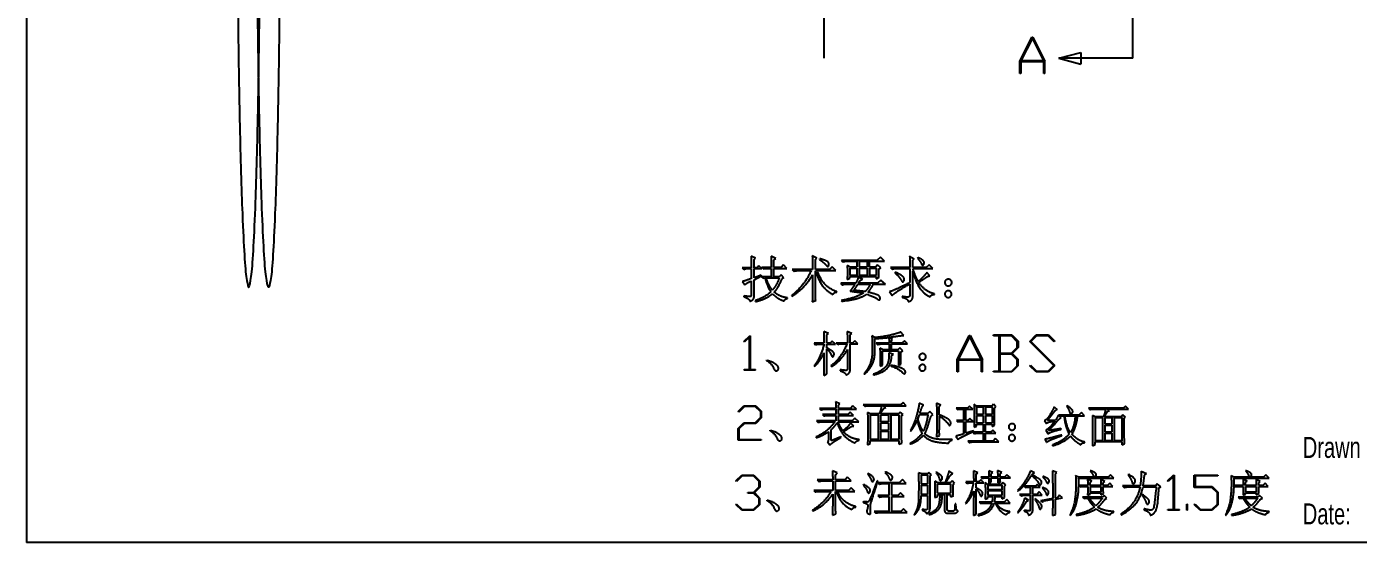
# Model space of a CAD drawing. Extents: x -143 to 433, y -329 to 88.
# Drawn here: x 154.7 to 335.7, y -329 to -258.9 of the extents above; entities that cross this region are included whole.
import ezdxf

# ---------------------------------------------------------------- set-up
doc = ezdxf.new("R2010")
doc.units = 0
doc.header["$MEASUREMENT"] = 0
for name, pattern in [('center', [0]), ('dashed', [0]), ('solid', [0])]:
    doc.linetypes.add(name, pattern=pattern)
doc.layers.add('255', color=7, linetype='solid')

msp = doc.modelspace()

# ---------------------------------------------------------------- linework, layer by layer
at = {"layer": '255', "color": 0, "linetype": 'solid'}
for p, q in [((154.735, 64.222), (154.735, -329.049)), ((253.818, -290.396), (253.204, -290.126)), ((253.608, -290.607), (253.818, -290.396)), ((253.608, -291.719), (253.608, -290.607)), ((256.574, -290.455), (255.925, -290.144)), ((256.305, -290.665), (256.574, -290.455)), ((256.305, -291.66), (256.305, -290.665)), ((257.611, -291.332), (257.283, -291.66)), ((258.049, -291.795), (257.611, -291.332)), ((262.151, -290.413), (261.519, -290.068)), ((261.941, -290.565), (262.151, -290.413)), ((261.941, -291.964), (261.941, -290.565)), ((262.497, -290.607), (262.556, -290.489)), ((265.47, -290.683), (270.315, -290.683)), ((265.47, -290.683), (265.68, -290.893)), ((266.219, -290.817), (267.559, -290.817)), ((266.675, -291.618), (266.254, -291.408)), ((267.559, -290.817), (267.559, -291.618)), ((267.905, -290.817), (267.905, -291.618)), ((267.905, -290.817), (268.958, -290.817)), ((268.958, -290.817), (268.958, -291.618)), ((269.303, -290.817), (271.31, -290.817)), ((269.303, -291.618), (269.303, -290.817)), ((270.374, -291.332), (270.146, -291.618)), ((270.778, -290.278), (270.315, -290.683)), ((270.813, -291.719), (270.374, -291.332)), ((271.31, -290.817), (270.778, -290.278)), ((274.751, -290.144), (275.384, -290.489)), ((275.173, -290.7), (275.384, -290.489)), ((275.173, -291.677), (275.173, -290.7)), ((275.864, -290.337), (275.805, -290.413)), ((277.397, -291.297), (277.01, -291.677)), ((277.912, -291.812), (277.397, -291.297)), ((251.998, -291.719), (252.209, -291.929)), ((253.221, -291.719), (251.998, -291.719)), ((252.209, -291.929), (252.513, -291.829)), ((252.513, -291.829), (253.221, -291.829)), ((253.221, -291.829), (253.221, -293.193)), ((254.029, -291.719), (253.608, -291.719)), ((253.608, -291.829), (254.678, -291.829)), ((253.608, -293.076), (253.608, -291.829)), ((254.561, -292.713), (253.608, -293.076)), ((253.608, -293.345), (254.602, -292.807)), ((254.274, -291.449), (254.029, -291.719)), ((254.678, -291.829), (254.274, -291.449)), ((254.602, -292.807), (254.561, -292.713)), ((254.62, -292.924), (254.83, -293.135)), ((255.942, -292.924), (254.62, -292.924)), ((254.661, -291.66), (254.872, -291.871)), ((255.942, -291.66), (254.661, -291.66)), ((254.83, -293.135), (255.082, -293.059)), ((254.872, -291.871), (255.158, -291.795)), ((255.158, -291.795), (255.942, -291.795)), ((255.234, -293.059), (257.013, -293.059)), ((255.942, -291.795), (255.942, -292.924)), ((257.283, -291.66), (256.305, -291.66)), ((256.305, -291.795), (258.049, -291.795)), ((256.305, -292.924), (256.305, -291.795)), ((256.996, -292.924), (256.305, -292.924)), ((257.265, -292.655), (256.996, -292.924)), ((257.645, -293.059), (257.265, -292.655)), ((257.645, -293.059), (257.4, -293.211)), ((258.781, -291.964), (258.991, -292.175)), ((261.561, -291.964), (258.781, -291.964)), ((259.53, -292.099), (261.35, -292.099)), ((263.837, -291.964), (261.941, -291.964)), ((261.941, -292.14), (262.058, -292.14)), ((262.193, -292.099), (264.721, -292.099)), ((264.2, -291.601), (263.837, -291.964)), ((264.721, -292.099), (264.2, -291.601)), ((266.254, -293.287), (266.641, -293.135)), ((266.641, -291.753), (266.641, -292.772)), ((266.641, -291.753), (267.559, -291.753)), ((267.559, -292.772), (266.641, -292.772)), ((266.641, -292.883), (270.222, -292.883)), ((266.641, -293.135), (266.641, -292.883)), ((267.559, -291.618), (266.675, -291.618)), ((267.559, -291.753), (267.559, -292.772)), ((267.787, -292.941), (268.326, -293.269)), ((268.958, -291.618), (267.905, -291.618)), ((267.905, -291.753), (267.905, -292.772)), ((267.905, -291.753), (268.958, -291.753)), ((268.958, -292.772), (267.905, -292.772)), ((268.958, -291.753), (268.958, -292.772)), ((270.146, -291.618), (269.303, -291.618)), ((269.303, -291.753), (269.303, -292.772)), ((269.303, -291.753), (270.222, -291.753)), ((270.222, -292.772), (269.303, -292.772)), ((270.222, -291.753), (270.222, -292.772)), ((270.222, -292.883), (270.222, -293.211)), ((270.222, -293.211), (270.585, -293)), ((270.568, -291.871), (270.813, -291.719)), ((272.165, -291.677), (272.375, -291.888)), ((274.769, -291.677), (272.165, -291.677)), ((272.797, -292.309), (272.721, -292.385)), ((272.914, -291.812), (274.769, -291.812)), ((274.769, -291.812), (274.769, -293.725)), ((277.01, -291.677), (275.173, -291.677)), ((275.173, -295.469), (275.173, -292.157)), ((275.19, -291.812), (277.912, -291.812)), ((277.508, -292.807), (277.069, -292.368)), ((252.015, -293.573), (252.344, -294.036)), ((253.221, -293.497), (253.221, -295.452)), ((253.608, -295.587), (253.608, -293.345)), ((264.832, -295.048), (264.873, -294.955)), ((265.376, -293.825), (265.587, -294.036)), ((267.407, -293.825), (265.376, -293.825)), ((266.102, -293.936), (267.307, -293.936)), ((267.728, -293.936), (269.379, -293.936)), ((270.374, -293.825), (267.787, -293.825)), ((269.801, -293.936), (271.486, -293.936)), ((270.854, -293.404), (270.374, -293.825)), ((271.486, -293.936), (270.854, -293.404)), ((272.013, -294.955), (272.358, -295.469)), ((274.769, -293.919), (274.769, -295.452)), ((252.226, -295.545), (252.226, -295.663)), ((253.76, -296.177), (253.777, -296.295)), ((258.142, -295.891), (258.142, -295.798)), ((258.705, -295.469), (258.722, -295.587)), ((261.519, -296.354), (261.982, -296.143)), ((265.452, -296.16), (265.511, -296.253)), ((273.715, -295.604), (273.715, -295.722)), ((278.122, -295.335), (278.122, -295.259)), ((263.707, -300.649), (263.089, -300.392)), ((266.901, -300.649), (266.26, -300.392)), ((273.941, -300.906), (273.54, -300.448)), ((252.228, -301.73), (253.02, -300.944)), ((252.323, -301.802), (252.228, -301.73)), ((253.002, -301.125), (252.323, -301.802)), ((253.002, -305.538), (253.002, -301.125)), ((253.02, -300.944), (253.09, -300.944)), ((253.09, -300.944), (253.09, -305.538)), ((261.773, -301.981), (261.974, -302.182)), ((263.105, -301.981), (261.773, -301.981)), ((261.974, -302.182), (262.214, -302.109)), ((262.214, -302.109), (263.105, -302.109)), ((263.49, -300.81), (263.707, -300.649)), ((263.49, -301.981), (263.49, -300.81)), ((263.947, -301.981), (263.49, -301.981)), ((263.49, -302.109), (264.654, -302.109)), ((263.49, -302.6), (263.49, -302.109)), ((264.237, -301.669), (263.947, -301.981)), ((264.654, -302.109), (264.237, -301.669)), ((264.766, -301.942), (264.967, -302.142)), ((266.299, -301.942), (264.766, -301.942)), ((264.967, -302.142), (265.184, -302.07)), ((265.184, -302.07), (266.227, -302.07)), ((266.661, -300.81), (266.901, -300.649)), ((266.661, -301.942), (266.661, -300.81)), ((266.99, -301.942), (266.661, -301.942)), ((266.661, -302.07), (267.72, -302.07)), ((266.661, -305.609), (266.661, -302.07)), ((267.302, -301.652), (266.99, -301.942)), ((267.72, -302.07), (267.302, -301.652)), ((270.017, -301.211), (269.616, -300.978)), ((270.017, -303.001), (270.017, -301.34)), ((270.201, -301.942), (270.402, -302.142)), ((271.951, -301.942), (270.201, -301.942)), ((270.892, -302.07), (271.951, -302.07)), ((272.441, -301.452), (271.935, -301.211)), ((271.951, -302.07), (271.951, -302.856)), ((272.28, -301.596), (272.441, -301.452)), ((272.28, -301.942), (272.28, -301.596)), ((273.701, -301.942), (272.28, -301.942)), ((272.28, -302.07), (274.448, -302.07)), ((272.28, -302.856), (272.28, -302.07)), ((274.03, -301.652), (273.701, -301.942)), ((274.448, -302.07), (274.03, -301.652)), ((281.219, -304.195), (282.858, -300.919)), ((282.924, -301.042), (281.362, -304.166)), ((282.858, -300.919), (282.991, -300.919)), ((284.486, -304.166), (282.924, -301.042)), ((282.991, -300.919), (284.63, -304.195)), ((286.136, -300.847), (288.63, -300.847)), ((286.136, -300.966), (286.136, -300.847)), ((286.911, -300.966), (286.136, -300.966)), ((286.911, -305.753), (286.911, -300.966)), ((287.006, -300.972), (287.006, -303.331)), ((288.577, -300.972), (287.006, -300.972)), ((289.365, -301.76), (288.577, -300.972)), ((288.63, -300.847), (289.487, -301.7)), ((289.365, -302.542), (289.365, -301.76)), ((289.487, -301.7), (289.487, -302.556)), ((291.063, -301.737), (291.933, -300.847)), ((294.352, -304.984), (291.063, -301.737)), ((291.984, -300.966), (291.211, -301.737)), ((294.5, -304.984), (291.211, -301.737)), ((291.933, -300.847), (293.63, -300.847)), ((293.577, -300.966), (291.984, -300.966)), ((294.399, -301.763), (293.577, -300.966)), ((293.63, -300.847), (294.476, -301.687)), ((294.476, -301.687), (294.399, -301.763)), ((266.299, -302.817), (266.299, -305.425)), ((271.132, -302.856), (270.692, -302.655)), ((271.076, -302.984), (273.228, -302.984)), ((271.076, -304.935), (271.076, -302.984)), ((271.951, -302.856), (271.132, -302.856)), ((272.553, -303.514), (271.935, -303.257)), ((273.139, -302.856), (272.28, -302.856)), ((272.297, -303.675), (272.553, -303.514)), ((273.428, -302.583), (273.139, -302.856)), ((273.228, -302.984), (273.228, -304.935)), ((273.846, -302.984), (273.428, -302.583)), ((273.557, -303.129), (273.846, -302.984)), ((287.006, -303.331), (288.577, -303.331)), ((287.006, -303.453), (287.006, -305.81)), ((288.577, -303.453), (287.006, -303.453)), ((289.365, -302.542), (288.577, -303.331)), ((289.365, -304.239), (288.577, -303.453)), ((289.487, -302.556), (288.69, -303.347)), ((288.69, -303.347), (289.487, -304.165)), ((252.276, -305.538), (253.002, -305.538)), ((252.276, -305.626), (252.276, -305.538)), ((253.817, -305.626), (252.276, -305.626)), ((253.09, -305.538), (253.817, -305.538)), ((253.817, -305.626), (253.817, -305.538)), ((255.313, -304.349), (255.329, -304.277)), ((261.773, -305.024), (261.845, -305.119)), ((264.052, -305.063), (264.148, -305.136)), ((265.296, -305.593), (265.296, -305.721)), ((270.731, -305.08), (271.076, -304.935)), ((272.224, -304.951), (272.208, -305.063)), ((273.228, -304.935), (273.573, -304.807)), ((281.219, -305.847), (281.219, -304.195)), ((281.34, -305.847), (281.219, -305.847)), ((281.34, -304.261), (281.34, -305.847)), ((284.508, -304.261), (281.34, -304.261)), ((284.486, -304.166), (281.362, -304.166)), ((284.508, -305.847), (284.508, -304.261)), ((284.63, -305.847), (284.508, -305.847)), ((284.63, -305.847), (284.63, -304.195)), ((286.136, -305.753), (286.911, -305.753)), ((286.136, -305.847), (286.136, -305.753)), ((288.63, -305.847), (286.136, -305.847)), ((287.006, -305.81), (288.577, -305.81)), ((289.365, -305.023), (288.577, -305.81)), ((289.487, -305.021), (288.63, -305.847)), ((289.365, -305.023), (289.365, -304.239)), ((289.487, -305.021), (289.487, -304.165)), ((291.085, -305.034), (291.187, -304.958)), ((291.933, -305.847), (291.085, -305.034)), ((291.187, -304.958), (291.984, -305.753)), ((293.63, -305.847), (291.933, -305.847)), ((291.984, -305.753), (293.577, -305.753)), ((293.577, -305.753), (294.352, -304.984)), ((294.5, -304.984), (293.63, -305.847)), ((263.089, -306.339), (263.506, -306.155)), ((268.54, -306.122), (268.613, -306.155)), ((269.8, -306.195), (269.817, -306.284)), ((251.44, -311.26), (252.234, -310.474)), ((251.535, -311.331), (251.44, -311.26)), ((252.282, -310.585), (251.535, -311.331)), ((252.234, -310.474), (253.823, -310.474)), ((253.773, -310.585), (252.282, -310.585)), ((254.512, -311.319), (253.773, -310.585)), ((253.823, -310.474), (254.626, -311.272)), ((254.512, -312.047), (254.512, -311.319)), ((254.626, -312.074), (254.626, -311.272)), ((262.485, -310.837), (262.686, -311.037)), ((264.708, -310.837), (262.485, -310.837)), ((263.199, -310.942), (264.708, -310.942)), ((265.278, -310.195), (264.692, -309.939)), ((264.708, -310.942), (264.708, -311.656)), ((265.077, -310.379), (265.278, -310.195)), ((265.077, -310.837), (265.077, -310.379)), ((266.699, -310.837), (265.077, -310.837)), ((265.077, -310.942), (267.518, -310.942)), ((265.077, -311.656), (265.077, -310.942)), ((267.044, -310.468), (266.699, -310.837)), ((267.518, -310.942), (267.044, -310.468)), ((268.436, -310.34), (268.637, -310.54)), ((273.485, -310.34), (268.436, -310.34)), ((269.127, -310.468), (270.932, -310.468)), ((271.173, -310.468), (274.288, -310.468)), ((271.518, -310.708), (271.173, -310.468)), ((271.278, -310.781), (271.518, -310.708)), ((273.853, -310.034), (273.485, -310.34)), ((274.288, -310.468), (273.853, -310.034)), ((276.621, -310.396), (276.036, -310.139)), ((277.496, -311.254), (277.223, -311.527)), ((277.914, -311.672), (277.496, -311.254)), ((278.973, -310.396), (278.411, -310.106)), ((278.427, -311.037), (278.427, -313.734)), ((278.773, -310.58), (278.973, -310.396)), ((278.773, -311.711), (278.773, -310.58)), ((281.062, -310.797), (281.262, -310.998)), ((282.594, -310.797), (281.062, -310.797)), ((281.262, -310.998), (281.502, -310.925)), ((281.502, -310.925), (282.065, -310.925)), ((282.065, -310.925), (282.065, -312.475)), ((282.394, -310.925), (283.325, -310.925)), ((282.394, -312.475), (282.394, -310.925)), ((282.907, -310.508), (282.594, -310.797)), ((283.325, -310.925), (282.907, -310.508)), ((283.854, -310.508), (283.509, -310.267)), ((283.815, -310.636), (283.815, -311.656)), ((283.815, -310.636), (284.746, -310.636)), ((285.917, -310.508), (283.854, -310.508)), ((284.746, -310.636), (284.746, -311.656)), ((285.058, -310.636), (285.058, -311.656)), ((285.058, -310.636), (285.949, -310.636)), ((286.134, -310.267), (285.917, -310.508)), ((285.949, -310.636), (285.949, -311.656)), ((286.479, -310.636), (286.134, -310.267)), ((286.262, -310.781), (286.479, -310.636)), ((286.262, -311.912), (286.262, -310.781)), ((294.374, -310.616), (294.801, -310.96)), ((296.129, -310.481), (296.077, -310.548)), ((299.046, -310.803), (299.233, -310.991)), ((303.764, -310.803), (299.046, -310.803)), ((299.691, -310.923), (301.379, -310.923)), ((301.603, -310.923), (304.514, -310.923)), ((301.926, -311.148), (301.603, -310.923)), ((301.702, -311.215), (301.926, -311.148)), ((304.108, -310.518), (303.764, -310.803)), ((304.514, -310.923), (304.108, -310.518)), ((251.432, -313.58), (252.234, -312.782)), ((252.282, -312.872), (251.546, -313.605)), ((252.234, -312.782), (253.773, -312.782)), ((253.823, -312.872), (252.282, -312.872)), ((253.773, -312.782), (254.512, -312.047)), ((254.626, -312.074), (253.823, -312.872)), ((262.1, -312.53), (262.301, -312.731)), ((264.708, -312.53), (262.1, -312.53)), ((262.814, -312.659), (264.564, -312.659)), ((262.903, -311.656), (263.103, -311.856)), ((264.708, -311.656), (262.903, -311.656)), ((263.616, -311.784), (264.708, -311.784)), ((264.708, -311.784), (264.708, -312.53)), ((265.037, -312.659), (267.83, -312.659)), ((266.353, -311.656), (265.077, -311.656)), ((265.077, -311.784), (267.116, -311.784)), ((265.077, -312.53), (265.077, -311.784)), ((266.955, -312.53), (265.077, -312.53)), ((266.682, -311.327), (266.353, -311.656)), ((267.116, -311.784), (266.682, -311.327)), ((267.156, -313.244), (266.715, -312.804)), ((267.317, -312.146), (266.955, -312.53)), ((267.83, -312.659), (267.317, -312.146)), ((269.4, -311.583), (269.038, -311.383)), ((270.587, -311.583), (269.4, -311.583)), ((269.4, -311.711), (269.4, -315.083)), ((269.4, -311.711), (270.475, -311.711)), ((270.475, -311.711), (270.475, -315.083)), ((273.251, -311.583), (270.771, -311.583)), ((270.804, -311.711), (270.804, -312.675)), ((270.804, -311.711), (271.863, -311.711)), ((271.863, -312.675), (270.804, -312.675)), ((270.804, -312.804), (270.804, -313.846)), ((270.804, -312.804), (271.863, -312.804)), ((271.863, -311.711), (271.863, -312.675)), ((271.863, -312.804), (271.863, -313.846)), ((272.192, -311.711), (272.192, -315.083)), ((272.192, -311.711), (273.284, -311.711)), ((273.452, -311.327), (273.251, -311.583)), ((273.284, -311.711), (273.284, -315.083)), ((273.853, -311.656), (273.452, -311.327)), ((273.653, -311.8), (273.853, -311.656)), ((276.092, -311.656), (277.24, -311.656)), ((277.223, -311.527), (276.148, -311.527)), ((277.914, -311.672), (277.681, -311.84)), ((278.773, -311.84), (278.773, -313.734)), ((281.117, -312.475), (281.318, -312.675)), ((282.065, -312.475), (281.117, -312.475)), ((281.318, -312.675), (281.535, -312.603)), ((281.535, -312.603), (282.065, -312.603)), ((282.065, -312.603), (282.065, -314.32)), ((282.65, -312.475), (282.394, -312.475)), ((282.394, -312.603), (283.38, -312.603)), ((282.394, -314.208), (282.394, -312.603)), ((282.94, -312.185), (282.65, -312.475)), ((283.38, -312.603), (282.94, -312.185)), ((284.746, -311.656), (283.815, -311.656)), ((283.815, -311.784), (283.815, -312.859)), ((283.815, -311.784), (284.746, -311.784)), ((284.746, -312.859), (283.815, -312.859)), ((283.815, -312.988), (284.746, -312.988)), ((283.815, -313.261), (283.815, -312.988)), ((284.746, -311.784), (284.746, -312.859)), ((284.746, -312.988), (284.746, -314.08)), ((285.949, -311.656), (285.058, -311.656)), ((285.058, -311.784), (285.058, -312.859)), ((285.058, -311.784), (285.949, -311.784)), ((285.949, -312.859), (285.058, -312.859)), ((285.058, -312.988), (285.949, -312.988)), ((285.058, -314.08), (285.058, -312.988)), ((285.949, -311.784), (285.949, -312.859)), ((285.949, -312.988), (285.949, -313.277)), ((285.949, -313.277), (286.278, -313.132)), ((293.077, -312.476), (293.353, -312.866)), ((294.577, -312.423), (293.488, -312.476)), ((295.327, -312.101), (294.952, -311.741)), ((295.041, -311.71), (297.801, -311.71)), ((295.041, -311.71), (295.228, -311.898)), ((295.228, -311.898), (295.431, -311.83)), ((295.431, -311.83), (295.738, -311.83)), ((295.858, -311.83), (297.254, -311.83)), ((297.577, -311.83), (298.499, -311.83)), ((298.108, -311.403), (297.801, -311.71)), ((298.499, -311.83), (298.108, -311.403)), ((299.946, -311.965), (299.608, -311.778)), ((301.056, -311.965), (299.946, -311.965)), ((299.946, -312.085), (299.946, -315.236)), ((299.946, -312.085), (300.952, -312.085)), ((300.952, -312.085), (300.952, -315.236)), ((303.546, -311.965), (301.228, -311.965)), ((301.259, -312.085), (301.259, -312.986)), ((301.259, -312.085), (302.249, -312.085)), ((302.249, -312.986), (301.259, -312.986)), ((301.259, -313.106), (301.259, -314.08)), ((301.259, -313.106), (302.249, -313.106)), ((302.249, -312.085), (302.249, -312.986)), ((302.249, -313.106), (302.249, -314.08)), ((302.556, -312.085), (302.556, -315.236)), ((302.556, -312.085), (303.577, -312.085)), ((303.733, -311.726), (303.546, -311.965)), ((303.577, -312.085), (303.577, -315.236)), ((304.108, -312.033), (303.733, -311.726)), ((303.921, -312.168), (304.108, -312.033)), ((251.432, -315.155), (251.432, -313.58)), ((251.546, -313.605), (251.546, -315.067)), ((255.782, -313.879), (255.798, -313.807)), ((262.011, -314.721), (262.028, -314.81)), ((263.705, -314.007), (263.705, -314.994)), ((264.09, -315.211), (264.09, -313.734)), ((264.09, -315.211), (265.406, -314.665)), ((265.439, -314.754), (265.406, -314.665)), ((266.899, -313.261), (267.156, -313.244)), ((271.863, -313.846), (270.804, -313.846)), ((270.804, -313.951), (270.804, -315.083)), ((270.804, -313.951), (271.863, -313.951)), ((271.863, -313.951), (271.863, -315.083)), ((274.816, -313.846), (274.904, -313.919)), ((278.411, -314.721), (278.812, -314.537)), ((281.006, -314.609), (281.335, -315.067)), ((281.335, -315.067), (281.535, -314.866)), ((283.413, -313.863), (282.394, -314.208)), ((283.38, -314.08), (283.581, -314.28)), ((284.746, -314.08), (283.38, -314.08)), ((283.453, -313.935), (283.413, -313.863)), ((283.509, -313.405), (283.815, -313.261)), ((283.581, -314.28), (283.798, -314.208)), ((283.798, -314.208), (284.746, -314.208)), ((284.746, -314.208), (284.746, -315.267)), ((285.749, -314.08), (285.058, -314.08)), ((285.058, -314.208), (286.479, -314.208)), ((285.058, -315.267), (285.058, -314.208)), ((286.061, -313.79), (285.749, -314.08)), ((286.479, -314.208), (286.061, -313.79)), ((286.423, -314.938), (286.117, -315.267)), ((286.88, -315.396), (286.423, -314.938)), ((293.249, -313.788), (293.571, -314.283)), ((295.363, -313.668), (295.363, -313.585)), ((295.431, -314.538), (295.431, -314.455)), ((302.249, -314.08), (301.259, -314.08)), ((301.259, -314.178), (301.259, -315.236)), ((301.259, -314.178), (302.249, -314.178)), ((302.249, -314.178), (302.249, -315.236)), ((254.568, -315.155), (251.432, -315.155)), ((251.546, -315.067), (254.568, -315.067)), ((254.568, -315.067), (254.568, -315.155)), ((263.6, -315.396), (263.889, -315.797)), ((267.902, -315.155), (267.902, -315.067)), ((269.038, -315.797), (269.4, -315.613)), ((270.475, -315.083), (269.4, -315.083)), ((269.4, -315.211), (273.284, -315.211)), ((269.4, -315.613), (269.4, -315.211)), ((271.863, -315.083), (270.804, -315.083)), ((273.284, -315.083), (272.192, -315.083)), ((273.284, -315.211), (273.284, -315.685)), ((273.284, -315.685), (273.669, -315.54)), ((274.76, -315.613), (274.816, -315.685)), ((280.523, -315.139), (280.523, -315.067)), ((282.65, -315.267), (282.851, -315.468)), ((284.746, -315.267), (282.65, -315.267)), ((283.341, -315.396), (286.88, -315.396)), ((286.117, -315.267), (285.058, -315.267)), ((293.113, -315.033), (293.369, -315.408)), ((294.171, -315.798), (294.186, -315.903)), ((298.551, -315.491), (298.551, -315.408)), ((299.608, -315.903), (299.946, -315.731)), ((300.952, -315.236), (299.946, -315.236)), ((299.946, -315.356), (303.577, -315.356)), ((299.946, -315.731), (299.946, -315.356)), ((302.249, -315.236), (301.259, -315.236)), ((303.577, -315.236), (302.556, -315.236)), ((303.577, -315.356), (303.577, -315.798)), ((303.577, -315.798), (303.936, -315.663)), ((251.141, -320.695), (251.956, -319.889)), ((252.005, -320.003), (251.239, -320.768)), ((251.956, -319.889), (253.585, -319.889)), ((253.534, -320.003), (252.005, -320.003)), ((254.291, -320.756), (253.534, -320.003)), ((253.585, -319.889), (254.408, -320.707)), ((264.915, -319.603), (264.257, -319.323)), ((264.669, -319.849), (264.915, -319.603)), ((264.669, -320.558), (264.669, -319.849)), ((266.315, -320.203), (265.977, -320.558)), ((266.8, -320.689), (266.315, -320.203)), ((269.063, -319.677), (269.029, -319.752)), ((271.457, -319.455), (271.4, -319.546)), ((276.389, -319.752), (275.961, -319.586)), ((276.315, -319.883), (277.195, -319.883)), ((276.315, -319.883), (276.315, -321.117)), ((277.138, -319.752), (276.389, -319.752)), ((277.36, -319.546), (277.138, -319.752)), ((277.195, -319.883), (277.195, -321.117)), ((277.738, -319.883), (277.36, -319.546)), ((277.532, -320.015), (277.738, -319.883)), ((277.532, -324.244), (277.532, -320.015)), ((278.372, -319.512), (278.315, -319.546)), ((280.618, -319.677), (280.092, -319.34)), ((284.012, -319.586), (283.435, -319.306)), ((283.789, -319.752), (284.012, -319.586)), ((283.789, -320.837), (283.789, -319.752)), ((285.509, -320.163), (284.423, -320.163)), ((284.423, -320.163), (284.629, -320.369)), ((284.629, -320.369), (284.875, -320.295)), ((284.875, -320.295), (285.509, -320.295)), ((286.035, -319.529), (285.492, -319.306)), ((285.846, -319.718), (286.035, -319.529)), ((285.846, -320.163), (285.846, -319.718)), ((286.726, -320.163), (285.846, -320.163)), ((285.846, -320.821), (285.846, -320.295)), ((285.846, -320.295), (286.726, -320.295)), ((287.269, -319.546), (286.686, -319.266)), ((286.726, -320.295), (286.726, -320.952)), ((287.064, -319.735), (287.269, -319.546)), ((287.064, -320.163), (287.064, -319.735)), ((287.623, -320.163), (287.064, -320.163)), ((287.064, -320.295), (288.446, -320.295)), ((287.961, -319.849), (287.623, -320.163)), ((288.446, -320.295), (287.961, -319.849)), ((291.732, -319.603), (291.189, -319.306)), ((292.892, -320.072), (292.835, -320.146)), ((294.744, -319.546), (294.16, -319.34)), ((294.555, -319.735), (294.744, -319.546)), ((294.555, -323.043), (294.555, -319.735)), ((297.309, -319.94), (297.778, -320.203)), ((297.72, -320.335), (302.492, -320.335)), ((299.777, -320.203), (297.778, -320.203)), ((299.349, -319.306), (299.292, -319.34)), ((301.743, -320.203), (299.926, -320.203)), ((302.04, -319.883), (301.743, -320.203)), ((302.492, -320.335), (302.04, -319.883)), ((304.52, -319.809), (304.429, -319.883)), ((306.223, -319.381), (306.955, -319.677)), ((306.675, -319.924), (306.955, -319.677)), ((309.804, -320.695), (310.617, -319.889)), ((310.598, -320.075), (309.902, -320.768)), ((310.598, -324.598), (310.598, -320.075)), ((310.617, -319.889), (310.689, -319.889)), ((310.689, -319.889), (310.689, -324.598)), ((313.43, -321.574), (313.43, -319.889)), ((313.43, -319.889), (316.645, -319.889)), ((316.645, -320.003), (313.547, -320.003)), ((313.547, -320.003), (313.547, -321.466)), ((316.645, -319.889), (316.645, -320.003)), ((318.429, -319.94), (318.898, -320.203)), ((318.84, -320.335), (323.612, -320.335)), ((320.897, -320.203), (318.898, -320.203)), ((320.469, -319.306), (320.412, -319.34)), ((322.863, -320.203), (321.046, -320.203)), ((323.16, -319.883), (322.863, -320.203)), ((323.612, -320.335), (323.16, -319.883)), ((251.239, -320.768), (251.141, -320.695)), ((253.534, -322.255), (254.291, -321.502)), ((254.408, -321.53), (253.642, -322.289)), ((254.291, -321.502), (254.291, -320.756)), ((254.408, -320.707), (254.408, -321.53)), ((264.298, -321.981), (261.715, -321.981)), ((261.715, -321.981), (261.92, -322.186)), ((264.298, -320.558), (262.2, -320.558)), ((262.2, -320.558), (262.406, -320.763)), ((262.446, -322.112), (264.052, -322.112)), ((262.932, -320.689), (264.298, -320.689)), ((264.298, -320.689), (264.298, -321.981)), ((265.977, -320.558), (264.669, -320.558)), ((264.669, -321.998), (264.669, -320.689)), ((264.669, -320.689), (266.8, -320.689)), ((266.429, -321.998), (264.669, -321.998)), ((264.669, -322.129), (264.783, -322.129)), ((264.915, -322.129), (267.286, -322.129)), ((266.8, -321.643), (266.429, -321.998)), ((267.286, -322.129), (266.8, -321.643)), ((268.486, -321.175), (268.429, -321.249)), ((270.429, -320.706), (270.338, -320.689)), ((270.469, -320.912), (270.675, -321.117)), ((270.469, -320.912), (273.366, -320.912)), ((271.177, -321.043), (271.943, -321.043)), ((271.943, -321.043), (271.943, -322.689)), ((272.321, -322.689), (272.321, -321.043)), ((272.321, -321.043), (274.28, -321.043)), ((273.778, -320.5), (273.366, -320.912)), ((274.28, -321.043), (273.778, -320.5)), ((277.195, -321.117), (276.315, -321.117)), ((276.315, -321.249), (277.195, -321.249)), ((276.315, -321.249), (276.315, -322.557)), ((277.195, -321.249), (277.195, -322.557)), ((278.561, -320.952), (278.166, -320.706)), ((278.52, -322.352), (278.52, -321.084)), ((278.52, -321.084), (280.314, -321.084)), ((279.532, -320.952), (278.561, -320.952)), ((280.24, -320.952), (279.623, -320.952)), ((280.52, -320.672), (280.24, -320.952)), ((280.314, -321.084), (280.314, -322.352)), ((280.857, -321.026), (280.52, -320.672)), ((280.652, -321.175), (280.857, -321.026)), ((283.452, -320.837), (282.366, -320.837)), ((282.366, -320.837), (282.572, -321.043)), ((282.572, -321.043), (282.818, -320.969)), ((282.818, -320.969), (283.394, -320.969)), ((284.086, -320.837), (283.789, -320.837)), ((283.789, -321.643), (283.789, -320.969)), ((283.789, -320.969), (284.834, -320.969)), ((284.406, -320.541), (284.086, -320.837)), ((284.834, -320.969), (284.406, -320.541)), ((285.377, -321.158), (285.023, -320.912)), ((287.229, -321.158), (285.377, -321.158)), ((285.377, -321.289), (287.286, -321.289)), ((285.377, -321.289), (285.377, -321.907)), ((287.286, -321.907), (285.377, -321.907)), ((285.377, -322.014), (287.286, -322.014)), ((285.377, -322.014), (285.377, -322.672)), ((285.492, -320.986), (285.846, -320.821)), ((286.726, -320.952), (287.08, -320.821)), ((287.418, -320.912), (287.229, -321.158)), ((287.286, -321.289), (287.286, -321.907)), ((287.286, -322.014), (287.286, -322.672)), ((287.829, -321.232), (287.418, -320.912)), ((287.623, -321.397), (287.829, -321.232)), ((289.412, -321.998), (289.486, -322.055)), ((291.864, -321.397), (290.292, -321.397)), ((290.292, -321.397), (290.498, -321.603)), ((290.498, -321.603), (290.72, -321.529)), ((290.72, -321.529), (291.132, -321.529)), ((291.132, -321.529), (291.132, -322.524)), ((291.486, -322.524), (291.486, -321.529)), ((291.486, -321.529), (292.498, -321.529)), ((292.103, -321.158), (291.864, -321.397)), ((292.498, -321.529), (292.103, -321.158)), ((292.835, -321.569), (292.777, -321.643)), ((298.955, -321.306), (297.778, -321.306)), ((297.778, -321.306), (297.983, -321.512)), ((297.983, -321.512), (298.206, -321.438)), ((298.206, -321.438), (298.955, -321.438)), ((299.497, -320.706), (298.938, -320.467)), ((299.292, -320.912), (299.497, -320.706)), ((299.292, -321.306), (299.292, -320.912)), ((300.732, -321.306), (299.292, -321.306)), ((299.292, -321.438), (300.732, -321.438)), ((299.292, -321.438), (299.292, -322.203)), ((301.275, -320.763), (300.715, -320.483)), ((300.732, -321.438), (300.732, -322.203)), ((301.069, -320.969), (301.275, -320.763)), ((301.069, -321.306), (301.069, -320.969)), ((301.629, -321.306), (301.069, -321.306)), ((301.069, -321.438), (302.377, -321.438)), ((301.949, -320.986), (301.629, -321.306)), ((302.377, -321.438), (301.949, -320.986)), ((306.075, -321.38), (303.68, -321.38)), ((303.68, -321.38), (303.886, -321.586)), ((304.412, -321.512), (306.058, -321.512)), ((306.469, -321.512), (308.263, -321.512)), ((308.206, -321.38), (306.486, -321.38)), ((308.412, -321.101), (308.206, -321.38)), ((308.881, -321.495), (308.412, -321.101)), ((308.634, -321.643), (308.881, -321.495)), ((309.902, -320.768), (309.804, -320.695)), ((315.831, -321.574), (313.43, -321.574)), ((313.547, -321.466), (315.882, -321.466)), ((316.588, -322.325), (315.831, -321.574)), ((315.882, -321.466), (316.705, -322.282)), ((320.075, -321.306), (318.898, -321.306)), ((318.898, -321.306), (319.103, -321.512)), ((319.103, -321.512), (319.326, -321.438)), ((319.326, -321.438), (320.075, -321.438)), ((320.617, -320.706), (320.058, -320.467)), ((320.412, -320.912), (320.617, -320.706)), ((320.412, -321.306), (320.412, -320.912)), ((321.852, -321.306), (320.412, -321.306)), ((320.412, -321.438), (321.852, -321.438)), ((320.412, -321.438), (320.412, -322.203)), ((322.395, -320.763), (321.835, -320.483)), ((321.852, -321.438), (321.852, -322.203)), ((322.189, -320.969), (322.395, -320.763)), ((322.189, -321.306), (322.189, -320.969)), ((322.749, -321.306), (322.189, -321.306)), ((322.189, -321.438), (323.497, -321.438)), ((323.069, -320.986), (322.749, -321.306)), ((323.497, -321.438), (323.069, -320.986)), ((251.141, -323.908), (251.239, -323.835)), ((251.956, -324.689), (251.141, -323.908)), ((251.239, -323.835), (252.005, -324.598)), ((252.77, -322.348), (252.77, -322.255)), ((252.77, -322.255), (253.534, -322.255)), ((253.534, -322.348), (252.77, -322.348)), ((254.291, -323.099), (253.534, -322.348)), ((253.534, -324.598), (254.291, -323.848)), ((254.408, -323.896), (253.585, -324.689)), ((253.642, -322.289), (254.408, -323.074)), ((254.291, -323.848), (254.291, -323.099)), ((254.408, -323.896), (254.408, -323.074)), ((255.372, -323.38), (255.389, -323.306)), ((268.446, -323.512), (268.446, -323.626)), ((271.943, -322.689), (270.429, -322.689)), ((270.429, -322.689), (270.635, -322.895)), ((271.161, -322.82), (271.943, -322.82)), ((271.943, -322.82), (271.943, -324.861)), ((273.16, -322.689), (272.321, -322.689)), ((272.321, -324.861), (272.321, -322.82)), ((272.321, -322.82), (274, -322.82)), ((273.515, -322.335), (273.16, -322.689)), ((274, -322.82), (273.515, -322.335)), ((277.195, -322.557), (276.315, -322.557)), ((276.315, -322.689), (277.195, -322.689)), ((277.195, -322.689), (277.195, -324.277)), ((278.166, -322.969), (278.52, -322.837)), ((278.52, -322.352), (280.314, -322.352)), ((278.52, -322.837), (278.52, -322.524)), ((278.52, -322.524), (278.841, -322.524)), ((279.178, -322.524), (279.491, -322.524)), ((279.491, -322.524), (279.491, -324.672)), ((279.829, -324.483), (279.829, -322.524)), ((279.829, -322.524), (280.314, -322.524)), ((280.314, -322.524), (280.314, -322.837)), ((280.314, -322.837), (280.692, -322.729)), ((281.046, -323.792), (280.915, -323.792)), ((282.349, -323.717), (282.423, -323.775)), ((285.937, -323.569), (284.217, -323.569)), ((284.217, -323.569), (284.423, -323.775)), ((284.423, -323.775), (284.669, -323.701)), ((284.669, -323.701), (285.92, -323.701)), ((285.023, -323.175), (285.377, -323.026)), ((287.286, -322.672), (285.377, -322.672)), ((285.377, -323.026), (285.377, -322.804)), ((285.377, -322.804), (286.035, -322.804)), ((286.274, -323.701), (286.389, -323.701)), ((287.583, -323.569), (286.315, -323.569)), ((286.389, -322.804), (287.286, -322.804)), ((286.521, -323.701), (288.406, -323.701)), ((287.286, -322.804), (287.286, -323.141)), ((287.286, -323.141), (287.64, -322.969)), ((287.961, -323.232), (287.583, -323.569)), ((288.406, -323.701), (287.961, -323.232)), ((291.132, -322.524), (289.692, -322.524)), ((289.692, -322.524), (289.897, -322.729)), ((290.383, -323.009), (290.909, -323.306)), ((290.424, -322.632), (291.132, -322.632)), ((290.663, -323.454), (290.909, -323.306)), ((291.132, -322.632), (291.132, -324.655)), ((292.069, -322.524), (291.486, -322.524)), ((291.486, -324.672), (291.486, -322.632)), ((291.486, -322.632), (292.761, -322.632)), ((291.749, -323.215), (291.823, -323.141)), ((292.366, -322.186), (292.069, -322.524)), ((292.761, -322.632), (292.366, -322.186)), ((294.201, -323.1), (292.555, -323.38)), ((292.555, -323.38), (292.794, -323.586)), ((292.794, -323.586), (292.966, -323.454)), ((294.201, -323.232), (292.966, -323.454)), ((294.555, -323.175), (295.526, -323.009)), ((294.851, -323.009), (294.555, -323.043)), ((295.098, -322.632), (294.851, -323.009)), ((295.526, -323.009), (295.098, -322.632)), ((300.954, -322.895), (298.263, -322.895)), ((298.263, -322.895), (298.469, -323.1)), ((298.469, -323.1), (298.691, -323.026)), ((298.691, -323.026), (298.955, -323.026)), ((298.938, -322.632), (299.292, -322.483)), ((299.143, -323.026), (300.937, -323.026)), ((300.732, -322.203), (299.292, -322.203)), ((299.292, -322.483), (299.292, -322.335)), ((299.292, -322.335), (300.732, -322.335)), ((300.732, -322.335), (300.732, -322.598)), ((300.732, -322.598), (301.086, -322.426)), ((301.201, -322.672), (300.954, -322.895)), ((301.571, -323.043), (301.201, -322.672)), ((301.332, -323.175), (301.571, -323.043)), ((306.371, -322.541), (306.338, -322.632)), ((312.402, -324.689), (312.402, -323.866)), ((312.402, -323.866), (312.518, -323.866)), ((312.518, -324.689), (312.518, -323.866)), ((313.439, -323.908), (313.536, -323.835)), ((314.253, -324.689), (313.439, -323.908)), ((313.536, -323.835), (314.302, -324.598)), ((315.831, -324.598), (316.588, -323.848)), ((316.705, -323.898), (315.882, -324.689)), ((316.588, -323.848), (316.588, -322.325)), ((316.705, -323.898), (316.705, -322.282)), ((322.074, -322.895), (319.383, -322.895)), ((319.383, -322.895), (319.589, -323.1)), ((319.589, -323.1), (319.811, -323.026)), ((319.811, -323.026), (320.075, -323.026)), ((320.058, -322.632), (320.412, -322.483)), ((320.263, -323.026), (322.057, -323.026)), ((321.852, -322.203), (320.412, -322.203)), ((320.412, -322.483), (320.412, -322.335)), ((320.412, -322.335), (321.852, -322.335)), ((321.852, -322.335), (321.852, -322.598)), ((321.852, -322.598), (322.206, -322.426)), ((322.321, -322.672), (322.074, -322.895)), ((322.691, -323.043), (322.321, -322.672)), ((322.452, -323.175), (322.691, -323.043)), ((253.585, -324.689), (251.956, -324.689)), ((252.005, -324.598), (253.534, -324.598)), ((261.566, -324.672), (261.583, -324.787)), ((264.257, -325.363), (264.709, -325.157)), ((267.458, -324.26), (267.458, -324.169)), ((271.943, -324.861), (269.926, -324.861)), ((269.926, -324.861), (270.132, -325.066)), ((270.635, -324.992), (274.395, -324.992)), ((273.555, -324.861), (272.321, -324.861)), ((273.909, -324.483), (273.555, -324.861)), ((274.395, -324.992), (273.909, -324.483)), ((275.36, -325.272), (275.435, -325.306)), ((276.446, -324.581), (276.446, -324.672)), ((277.343, -325.215), (277.401, -325.306)), ((280.001, -325.1), (280.726, -325.1)), ((280.618, -324.803), (280.206, -324.803)), ((283.435, -325.404), (283.806, -325.215)), ((284.012, -325.306), (284.052, -325.404)), ((288.389, -324.952), (288.389, -324.861)), ((289.412, -324.935), (289.486, -325.009)), ((290.326, -324.689), (290.326, -324.803)), ((294.16, -325.404), (294.572, -325.272)), ((296.543, -325.306), (296.617, -325.363)), ((297.383, -325.272), (297.383, -325.363)), ((302.509, -324.952), (302.509, -324.861)), ((303.458, -325.215), (303.491, -325.306)), ((306.618, -324.483), (306.577, -324.615)), ((309.853, -324.689), (309.853, -324.598)), ((309.853, -324.598), (310.598, -324.598)), ((311.433, -324.689), (309.853, -324.689)), ((310.689, -324.598), (311.433, -324.598)), ((311.433, -324.689), (311.433, -324.598)), ((312.518, -324.689), (312.402, -324.689)), ((315.882, -324.689), (314.253, -324.689)), ((314.302, -324.598), (315.831, -324.598)), ((317.663, -325.306), (317.737, -325.363)), ((318.503, -325.272), (318.503, -325.363)), ((323.629, -324.952), (323.629, -324.861)), ((432.833, -329.049), (154.735, -329.049))]:
    msp.add_line(p, q, dxfattribs=at)
at = {"layer": '255', "color": 1, "linetype": 'center'}
msp.add_line((263.099, -141.223), (263.099, -263.223), dxfattribs=at)
at = {"layer": '255', "color": 1, "linetype": 'dashed'}
msp.add_line((305.099, -263.223), (305.099, -212.223), dxfattribs=at)
at = {"layer": '255', "color": 1, "linetype": 'solid'}
for p, q in [((289.719, -263.622), (291.358, -260.346)), ((291.425, -260.47), (289.863, -263.594)), ((291.358, -260.346), (291.491, -260.346)), ((292.987, -263.594), (291.425, -260.47)), ((291.491, -260.346), (293.13, -263.622)), ((295.031, -263.223), (298.031, -262.419)), ((298.031, -262.419), (298.031, -264.026)), ((289.719, -265.275), (289.719, -263.622)), ((289.841, -263.689), (289.841, -265.275)), ((293.009, -263.689), (289.841, -263.689)), ((292.987, -263.594), (289.863, -263.594)), ((293.009, -265.275), (293.009, -263.689)), ((293.13, -265.275), (293.13, -263.622)), ((295.031, -263.223), (298.031, -264.026)), ((305.099, -263.223), (295.031, -263.223)), ((289.841, -265.275), (289.719, -265.275)), ((293.13, -265.275), (293.009, -265.275))]:
    msp.add_line(p, q, dxfattribs=at)
at = {"layer": '255', "color": 3, "linetype": 'solid'}
for points in [[(183.337, -233.833), (183.337, -173.333), (184.921, -173.333), (186.506, -173.333), (186.506, -233.833), (186.506, -294.333), (184.921, -294.333), (183.337, -294.333), (183.337, -233.833)], [(186.037, -233.833), (186.037, -294.333), (187.621, -294.333), (189.206, -294.333), (189.206, -233.833), (189.206, -173.333), (187.621, -173.333), (186.037, -173.333), (186.037, -233.833)]]:
    msp.add_rational_spline(points, [1, 0.707106781, 1, 0.707106781, 1, 0.707106781, 1, 0.707106781, 1], degree=2, knots=[0, 0, 0, 1, 1, 2, 2, 3, 3, 4, 4, 4], dxfattribs=at)
at = {"layer": '255', "color": 0, "linetype": 'solid'}
for points in [[(253.204, -290.126), (253.221, -290.834), (253.221, -291.719)], [(255.925, -290.144), (255.942, -290.7), (255.942, -291.66)], [(261.519, -290.068), (261.561, -291.087), (261.561, -291.964)], [(262.497, -290.607), (263.112, -290.986), (263.668, -291.719), (263.837, -291.028), (263.322, -290.7), (262.556, -290.489)], [(265.68, -290.893), (265.933, -290.817), (266.219, -290.817)], [(266.254, -291.408), (266.295, -291.871), (266.295, -292.789), (266.254, -293.287)], [(274.751, -290.144), (274.769, -290.548), (274.769, -291.677)], [(275.805, -290.413), (276.226, -290.876), (276.513, -291.508), (276.8, -290.986), (276.437, -290.565), (275.864, -290.337)], [(253.221, -293.193), (252.167, -293.573), (252.015, -293.573)], [(255.082, -293.059), (255.369, -294.247), (255.884, -294.972)], [(256.094, -294.761), (255.58, -294.129), (255.234, -293.059)], [(257.013, -293.059), (256.726, -294.053), (256.094, -294.761)], [(256.347, -295.031), (256.937, -294.416), (257.4, -293.211)], [(261.35, -292.099), (260.525, -294.071), (258.705, -295.469)], [(258.722, -295.587), (260.407, -294.609), (261.561, -292.655)], [(258.991, -292.175), (259.243, -292.099), (259.53, -292.099)], [(261.561, -292.655), (261.561, -294.972), (261.519, -296.354)], [(261.982, -296.143), (261.941, -295.663), (261.941, -292.14)], [(262.058, -292.14), (262.48, -294.399), (264.334, -295.335)], [(264.873, -294.955), (262.901, -294.34), (262.193, -292.099)], [(267.787, -292.941), (267.694, -293.304), (267.407, -293.825)], [(270.585, -293), (270.568, -292.655), (270.568, -291.871)], [(272.375, -291.888), (272.627, -291.812), (272.914, -291.812)], [(272.721, -292.385), (273.125, -292.731), (273.546, -293.269), (273.816, -293.767), (274.119, -293.193), (273.563, -292.655), (272.797, -292.309)], [(275.173, -292.157), (275.864, -294.913), (277.508, -295.663)], [(275.922, -293.556), (275.535, -292.941), (275.19, -291.812)], [(277.069, -292.368), (276.665, -292.941), (275.922, -293.556)], [(275.957, -293.691), (276.589, -293.287), (277.204, -292.865), (277.508, -292.807)], [(252.344, -294.036), (252.513, -293.843), (253.221, -293.497)], [(255.884, -294.972), (255.041, -295.798), (253.76, -296.177)], [(258.142, -295.798), (257.628, -295.739), (256.709, -295.335), (256.347, -295.031)], [(265.587, -294.036), (265.815, -293.936), (266.102, -293.936)], [(267.307, -293.936), (266.868, -294.668), (266.675, -294.879)], [(266.675, -294.879), (267.711, -295.031), (268.495, -295.124)], [(267.155, -294.779), (267.559, -294.247), (267.728, -293.936)], [(268.706, -294.955), (267.77, -294.837), (267.155, -294.779)], [(267.787, -293.825), (267.939, -293.556), (268.133, -293.345), (268.326, -293.269)], [(269.379, -293.936), (269.093, -294.568), (268.706, -294.955)], [(268.899, -295.3), (270.087, -295.722), (270.737, -296.236), (270.737, -295.545), (269.97, -295.242), (269.11, -295.031)], [(269.11, -295.031), (269.514, -294.568), (269.801, -293.936)], [(274.769, -293.725), (273.639, -294.323), (272.282, -294.913), (272.013, -294.955)], [(272.358, -295.469), (272.493, -295.317), (273.715, -294.475), (274.769, -293.919)], [(278.122, -295.259), (276.858, -294.989), (275.957, -293.691)], [(280.449, -295.309), (280.44, -295.545), (279.977, -295.815), (279.539, -295.545), (279.521, -295.031), (280.019, -294.761), (280.457, -295.048), (280.449, -295.309)], [(280.475, -293.717), (280.475, -293.995), (279.943, -294.247), (279.521, -293.936), (279.539, -293.439), (280.019, -293.211), (280.475, -293.439), (280.475, -293.717)], [(253.221, -295.452), (253.221, -295.621), (252.875, -295.621), (252.226, -295.545)], [(252.226, -295.663), (252.934, -295.891), (253.052, -296.253)], [(253.052, -296.253), (253.397, -296.143), (253.608, -295.815), (253.608, -295.587)], [(253.777, -296.295), (255.158, -296.026), (256.094, -295.242)], [(256.094, -295.242), (256.785, -295.932), (257.687, -296.236)], [(257.687, -296.236), (257.78, -295.95), (258.142, -295.891)], [(264.334, -295.335), (264.51, -294.989), (264.832, -295.048)], [(268.495, -295.124), (267.442, -295.832), (265.452, -296.16)], [(265.511, -296.253), (267.003, -296.084), (268.419, -295.621), (268.899, -295.3)], [(274.769, -295.452), (274.751, -295.68), (274.313, -295.722), (273.715, -295.604)], [(273.715, -295.722), (274.524, -295.891), (274.541, -296.312)], [(274.541, -296.312), (275.232, -296.219), (275.173, -295.469)], [(277.508, -295.663), (277.684, -295.335), (278.122, -295.335)], [(263.089, -300.392), (263.105, -301.139), (263.105, -301.981)], [(266.26, -300.392), (266.299, -301.139), (266.299, -301.942)], [(273.54, -300.448), (273.284, -300.577), (271.767, -300.994), (270.017, -301.211)], [(263.105, -302.109), (262.648, -303.915), (261.773, -305.024)], [(266.227, -302.07), (265.424, -304.02), (264.052, -305.063)], [(269.616, -300.978), (269.672, -301.507), (269.672, -302.744)], [(270.017, -301.34), (271.438, -301.267), (273.155, -300.978), (273.941, -300.906)], [(270.402, -302.142), (270.619, -302.07), (270.892, -302.07)], [(271.935, -301.211), (271.951, -301.596), (271.951, -301.942)], [(261.845, -305.119), (262.743, -304.205), (263.105, -303.274)], [(263.105, -303.274), (263.105, -305.152), (263.089, -306.339)], [(263.49, -302.728), (263.891, -303.113), (264.293, -304.004), (264.566, -303.346), (264.108, -302.928), (263.49, -302.6)], [(263.506, -306.155), (263.49, -305.665), (263.49, -302.728)], [(264.148, -305.136), (265.513, -304.277), (266.299, -302.817)], [(269.672, -302.744), (269.761, -304.751), (268.54, -306.122)], [(268.613, -306.155), (270.09, -304.935), (270.017, -303.001)], [(271.935, -303.257), (271.935, -303.586), (271.895, -304.389), (271.534, -305.224), (270.402, -306.011), (269.8, -306.195)], [(269.817, -306.284), (271.149, -305.955), (272.297, -304.751), (272.297, -303.675)], [(270.692, -302.655), (270.747, -303.146), (270.747, -304.333), (270.731, -305.08)], [(273.573, -304.807), (273.557, -304.349), (273.557, -303.129)], [(276.951, -303.812), (276.951, -304.076), (276.445, -304.317), (276.043, -304.02), (276.06, -303.547), (276.517, -303.33), (276.951, -303.547), (276.951, -303.812)], [(255.329, -304.277), (255.914, -304.405), (256.533, -304.79), (256.829, -305.08), (256.901, -305.593), (256.516, -305.882), (256.059, -304.807), (255.313, -304.349)], [(266.299, -305.425), (266.299, -305.665), (265.914, -305.665), (265.296, -305.593)], [(265.296, -305.721), (265.569, -305.793), (265.97, -306.011), (266.115, -306.284)], [(266.115, -306.284), (266.46, -306.139), (266.661, -305.793), (266.661, -305.609)], [(272.208, -305.063), (273.339, -305.481), (273.974, -306.195), (274.214, -306.011), (274.103, -305.593), (273.372, -305.208), (272.224, -304.951)], [(276.927, -305.328), (276.918, -305.553), (276.478, -305.81), (276.06, -305.553), (276.043, -305.063), (276.517, -304.807), (276.935, -305.08), (276.927, -305.328)], [(262.686, -311.037), (262.903, -310.942), (263.199, -310.942)], [(264.692, -309.939), (264.708, -310.34), (264.708, -310.837)], [(268.637, -310.54), (268.854, -310.468), (269.127, -310.468)], [(270.932, -310.468), (270.844, -311.037), (270.587, -311.583)], [(270.771, -311.583), (270.972, -311.238), (271.278, -310.781)], [(276.036, -310.139), (276.019, -310.58), (275.418, -312.876), (274.816, -313.846)], [(276.148, -311.527), (276.348, -310.869), (276.51, -310.524), (276.621, -310.396)], [(278.411, -310.106), (278.427, -310.708), (278.427, -311.037)], [(283.509, -310.267), (283.525, -311.07), (283.525, -312.586), (283.509, -313.405)], [(294.374, -310.616), (294.186, -311.163), (293.353, -312.408), (293.077, -312.476)], [(293.488, -312.476), (293.999, -311.845), (294.613, -310.991), (294.801, -310.96)], [(296.077, -310.548), (296.421, -311.028), (296.571, -311.673), (296.983, -311.351), (296.796, -310.893), (296.129, -310.481)], [(299.233, -310.991), (299.436, -310.923), (299.691, -310.923)], [(301.379, -310.923), (301.296, -311.455), (301.056, -311.965)], [(301.228, -311.965), (301.416, -311.643), (301.702, -311.215)], [(264.564, -312.659), (264.107, -313.317), (262.903, -314.32), (262.011, -314.721)], [(262.301, -312.731), (262.541, -312.659), (262.814, -312.659)], [(263.103, -311.856), (263.343, -311.784), (263.616, -311.784)], [(264.09, -313.734), (264.564, -313.277), (264.909, -312.804)], [(264.909, -312.804), (265.31, -314.047), (266.61, -315.251), (267.317, -315.524)], [(265.679, -313.879), (265.294, -313.333), (265.037, -312.659)], [(266.715, -312.804), (266.409, -313.317), (265.679, -313.879)], [(269.038, -311.383), (269.054, -312.146), (269.054, -314.882), (269.038, -315.797)], [(273.669, -315.54), (273.653, -314.063), (273.653, -311.8)], [(274.904, -313.919), (275.434, -313.277), (275.819, -312.442)], [(275.819, -312.442), (275.908, -313.317), (276.437, -314.248)], [(275.891, -312.274), (276.003, -311.984), (276.092, -311.656)], [(276.605, -313.935), (276.148, -313.277), (275.891, -312.274)], [(277.24, -311.656), (277.023, -313.044), (276.605, -313.935)], [(276.822, -314.264), (277.151, -313.59), (277.496, -312.346), (277.681, -311.84)], [(278.773, -311.84), (279.72, -312.53), (280.217, -313.333), (280.417, -312.586), (279.575, -312.001), (278.773, -311.711)], [(286.278, -313.132), (286.262, -312.715), (286.262, -311.912)], [(289.113, -313.341), (289.113, -313.606), (288.607, -313.846), (288.205, -313.55), (288.222, -313.077), (288.679, -312.859), (289.113, -313.077), (289.113, -313.341)], [(294.494, -312.543), (293.946, -313.241), (293.452, -313.72), (293.249, -313.788)], [(293.353, -312.866), (293.624, -312.678), (294.186, -312.595), (294.494, -312.543)], [(293.639, -313.84), (294.358, -313.106), (295.108, -312.205), (295.327, -312.101)], [(294.952, -311.741), (294.853, -312.033), (294.577, -312.423)], [(295.738, -311.83), (295.874, -313.293), (296.421, -314.335)], [(296.608, -314.095), (296.061, -313.33), (295.858, -311.83)], [(297.254, -311.83), (297.171, -313.241), (296.608, -314.095)], [(296.811, -314.351), (297.441, -313.361), (297.577, -311.83)], [(299.608, -311.778), (299.624, -312.491), (299.624, -315.048), (299.608, -315.903)], [(303.936, -315.663), (303.921, -314.283), (303.921, -312.168)], [(255.798, -313.807), (256.384, -313.935), (257.002, -314.32), (257.298, -314.609), (257.37, -315.122), (256.986, -315.412), (256.528, -314.336), (255.782, -313.879)], [(262.028, -314.81), (263.014, -314.521), (263.705, -314.007)], [(263.889, -315.797), (264.347, -315.412), (265.439, -314.754)], [(265.751, -313.991), (266.241, -313.662), (266.899, -313.261)], [(267.902, -315.067), (267.156, -314.994), (266.152, -314.465), (265.751, -313.991)], [(276.437, -314.248), (276.164, -314.593), (275.345, -315.323), (274.76, -315.613)], [(274.816, -315.685), (275.49, -315.451), (276.365, -314.794), (276.621, -314.481)], [(276.621, -314.481), (277.095, -314.994), (278.5, -315.484), (280.049, -315.557)], [(280.523, -315.067), (278.628, -315.122), (277.151, -314.649), (276.822, -314.264)], [(278.427, -313.734), (278.427, -314.248), (278.411, -314.721)], [(278.812, -314.537), (278.773, -314.119), (278.773, -313.734)], [(282.065, -314.32), (281.775, -314.409), (281.006, -314.609)], [(281.535, -314.866), (282.506, -314.392), (283.453, -313.935)], [(289.089, -314.858), (289.08, -315.083), (288.64, -315.34), (288.222, -315.083), (288.205, -314.593), (288.679, -314.336), (289.097, -314.609), (289.089, -314.858)], [(295.431, -314.455), (294.134, -314.83), (293.113, -315.033)], [(293.369, -315.408), (293.541, -315.273), (295.004, -314.673), (295.431, -314.538)], [(293.571, -314.283), (293.796, -314.095), (294.816, -313.788), (295.363, -313.668)], [(295.363, -313.585), (294.202, -313.773), (293.639, -313.84)], [(296.421, -314.335), (295.566, -315.303), (294.171, -315.798)], [(294.186, -315.903), (295.686, -315.491), (296.608, -314.59)], [(296.608, -314.59), (297.134, -315.288), (298.041, -315.783)], [(298.551, -315.408), (297.561, -315.22), (296.811, -314.351)], [(263.705, -314.994), (263.705, -315.284), (263.6, -315.396)], [(267.317, -315.524), (267.501, -315.211), (267.902, -315.155)], [(280.049, -315.557), (280.105, -315.284), (280.523, -315.139)], [(282.851, -315.468), (283.068, -315.396), (283.341, -315.396)], [(298.041, -315.783), (298.071, -315.491), (298.551, -315.491)], [(264.257, -319.323), (264.298, -320.261), (264.298, -320.558)], [(269.029, -319.752), (269.4, -320.22), (269.646, -320.912), (269.96, -320.558), (269.795, -320.055), (269.063, -319.677)], [(271.4, -319.546), (271.811, -319.94), (272.132, -320.763), (272.526, -320.203), (272.075, -319.735), (271.457, -319.455)], [(275.961, -319.586), (275.977, -320.146), (275.977, -322.483), (275.961, -323.569), (275.755, -324.598), (275.36, -325.272)], [(278.315, -319.546), (278.709, -320.072), (278.857, -320.706), (279.195, -320.483), (279.178, -320.089), (278.857, -319.809), (278.372, -319.512)], [(280.092, -319.34), (279.903, -320.146), (279.532, -320.952)], [(279.623, -320.952), (279.943, -320.5), (280.372, -319.792), (280.618, -319.677)], [(283.435, -319.306), (283.452, -319.677), (283.452, -320.837)], [(285.492, -319.306), (285.509, -319.809), (285.509, -320.163)], [(285.509, -320.295), (285.509, -320.689), (285.492, -320.986)], [(286.686, -319.266), (286.726, -319.735), (286.726, -320.163)], [(287.08, -320.821), (287.064, -320.615), (287.064, -320.295)], [(291.189, -319.306), (290.498, -320.912), (289.412, -321.998)], [(289.486, -322.055), (290.457, -321.323), (291.321, -319.957)], [(291.321, -319.957), (292.012, -320.5), (292.498, -321.397), (292.777, -320.763), (292.143, -320.261), (291.354, -319.866)], [(291.354, -319.866), (291.526, -319.661), (291.732, -319.603)], [(292.835, -320.146), (293.172, -320.483), (293.526, -321.175), (293.789, -320.632), (293.411, -320.278), (292.892, -320.072)], [(294.16, -319.34), (294.201, -321.117), (294.201, -323.1)], [(297.309, -319.94), (297.366, -320.426), (297.349, -322.014), (297.103, -324.186), (296.543, -325.306)], [(296.617, -325.363), (297.012, -324.894), (297.457, -323.717), (297.761, -321.907), (297.72, -320.335)], [(299.292, -319.34), (299.572, -319.661), (299.72, -320.015), (299.777, -320.203)], [(299.926, -320.203), (300.189, -319.94), (299.966, -319.529), (299.349, -319.306)], [(304.429, -319.883), (304.824, -320.369), (305.063, -321.192), (305.4, -320.952), (305.441, -320.335), (304.52, -319.809)], [(306.223, -319.381), (306.223, -320.483), (306.075, -321.38)], [(306.486, -321.38), (306.577, -320.632), (306.675, -319.924)], [(318.429, -319.94), (318.486, -320.426), (318.469, -322.014), (318.223, -324.186), (317.663, -325.306)], [(317.737, -325.363), (318.132, -324.894), (318.577, -323.717), (318.881, -321.907), (318.84, -320.335)], [(320.412, -319.34), (320.692, -319.661), (320.84, -320.015), (320.897, -320.203)], [(321.046, -320.203), (321.309, -319.94), (321.086, -319.529), (320.469, -319.306)], [(264.052, -322.112), (263.212, -323.643), (261.566, -324.672)], [(261.92, -322.186), (262.143, -322.112), (262.446, -322.112)], [(262.406, -320.763), (262.652, -320.689), (262.932, -320.689)], [(264.709, -325.157), (264.669, -324.449), (264.669, -322.129)], [(264.783, -322.129), (265.286, -323.866), (266.915, -324.598)], [(267.458, -324.169), (265.772, -323.866), (264.915, -322.129)], [(268.429, -321.249), (268.857, -321.735), (269.103, -322.426), (269.383, -322.22), (269.383, -321.643), (268.486, -321.175)], [(270.338, -320.689), (269.441, -323.1), (269.137, -323.552), (268.915, -323.569), (268.446, -323.512)], [(268.446, -323.626), (268.84, -323.717), (269.137, -323.997), (268.84, -325.066), (269.458, -325.272), (269.441, -324.894), (269.4, -323.981), (269.589, -323.347), (270.429, -320.706)], [(270.675, -321.117), (270.898, -321.043), (271.177, -321.043)], [(278.166, -320.706), (278.183, -321.117), (278.183, -322.426), (278.166, -322.969)], [(280.692, -322.729), (280.652, -322.335), (280.652, -321.569), (280.652, -321.175)], [(283.394, -320.969), (283.155, -322.483), (282.349, -323.717)], [(282.423, -323.775), (283.155, -322.969), (283.452, -322.072)], [(283.452, -322.072), (283.452, -324.483), (283.435, -325.404)], [(283.789, -321.792), (284.143, -322.146), (284.463, -322.952), (284.76, -322.352), (284.349, -321.907), (283.789, -321.643)], [(283.806, -325.215), (283.789, -324.466), (283.789, -321.792)], [(285.023, -320.912), (285.04, -321.569), (285.04, -322.483), (285.023, -323.175)], [(287.64, -322.969), (287.623, -322.689), (287.623, -321.397)], [(292.777, -321.643), (293.172, -322.072), (293.395, -322.729), (293.658, -322.409), (293.583, -321.907), (292.835, -321.569)], [(298.938, -320.467), (298.955, -320.912), (298.955, -321.306)], [(298.955, -321.438), (298.955, -322.129), (298.938, -322.632)], [(300.715, -320.483), (300.732, -320.878), (300.732, -321.306)], [(301.086, -322.426), (301.069, -322.203), (301.069, -321.438)], [(306.058, -321.512), (305.795, -322.804), (304.486, -324.523), (303.458, -325.215)], [(303.491, -325.306), (304.314, -324.935), (306.092, -323.215), (306.469, -321.512)], [(303.886, -321.586), (304.109, -321.512), (304.412, -321.512)], [(308.263, -321.512), (308.017, -324.112), (307.778, -324.672), (307.194, -324.655), (306.618, -324.483)], [(307.441, -325.346), (307.795, -325.272), (308.223, -324.803), (308.486, -323.866), (308.634, -321.643)], [(320.058, -320.467), (320.075, -320.912), (320.075, -321.306)], [(320.075, -321.438), (320.075, -322.129), (320.058, -322.632)], [(321.835, -320.483), (321.852, -320.878), (321.852, -321.306)], [(322.206, -322.426), (322.189, -322.203), (322.189, -321.438)], [(255.389, -323.306), (255.989, -323.438), (256.623, -323.832), (256.926, -324.129), (257.001, -324.655), (256.606, -324.952), (256.137, -323.849), (255.372, -323.38)], [(261.583, -324.787), (263.303, -323.981), (264.298, -322.483)], [(264.298, -322.483), (264.298, -324.244), (264.257, -325.363)], [(270.635, -322.895), (270.881, -322.82), (271.161, -322.82)], [(275.435, -325.306), (275.961, -324.729), (276.298, -323.643), (276.315, -322.689)], [(278.841, -322.524), (278.841, -323.626), (278.355, -324.729), (277.343, -325.215)], [(277.401, -325.306), (278.561, -324.878), (279.178, -323.758), (279.178, -322.524)], [(280.915, -323.792), (280.915, -324.318), (280.84, -324.803), (280.618, -324.803)], [(281.343, -324.803), (281.12, -324.689), (281.046, -324.277), (281.046, -323.792)], [(285.92, -323.701), (285.731, -324.26), (284.949, -325.009), (284.012, -325.306)], [(284.052, -325.404), (285.863, -325.083), (286.274, -323.701)], [(286.035, -322.804), (285.995, -323.306), (285.937, -323.569)], [(286.315, -323.569), (286.349, -323.249), (286.389, -322.804)], [(286.389, -323.701), (286.932, -324.952), (287.903, -325.289)], [(288.389, -324.861), (287.698, -324.803), (286.801, -324.186), (286.521, -323.701)], [(290.383, -323.009), (290.012, -324.169), (289.412, -324.935)], [(289.486, -325.009), (290.161, -324.335), (290.663, -323.454)], [(289.897, -322.729), (290.12, -322.632), (290.424, -322.632)], [(291.749, -323.215), (292.218, -323.832), (292.44, -324.729), (292.794, -324.186), (292.481, -323.643), (291.823, -323.141)], [(294.201, -323.232), (294.201, -324.244), (294.16, -325.404)], [(294.572, -325.272), (294.555, -324.615), (294.555, -323.175)], [(298.955, -323.026), (299.349, -323.758), (299.852, -324.26)], [(300.057, -324.072), (299.612, -323.66), (299.143, -323.026)], [(300.937, -323.026), (300.543, -323.626), (300.057, -324.072)], [(300.32, -324.277), (300.732, -323.923), (301.332, -323.175)], [(306.338, -322.632), (306.709, -323.141), (306.989, -323.964), (307.309, -323.717), (307.326, -323.175), (306.371, -322.541)], [(320.075, -323.026), (320.469, -323.758), (320.972, -324.26)], [(321.177, -324.072), (320.732, -323.66), (320.263, -323.026)], [(322.057, -323.026), (321.663, -323.626), (321.177, -324.072)], [(321.44, -324.277), (321.852, -323.923), (322.452, -323.175)], [(266.915, -324.598), (267.046, -324.244), (267.458, -324.26)], [(270.132, -325.066), (270.355, -324.992), (270.635, -324.992)], [(277.195, -324.277), (277.195, -324.615), (276.817, -324.615), (276.446, -324.581)], [(276.446, -324.672), (277.023, -324.861), (277.023, -325.157)], [(277.023, -325.157), (277.326, -325.009), (277.532, -324.655), (277.532, -324.244)], [(279.491, -324.672), (279.491, -325.1), (280.001, -325.1)], [(280.206, -324.803), (279.829, -324.803), (279.829, -324.483)], [(280.726, -325.1), (280.857, -325.1), (281.137, -325.009), (281.343, -324.803)], [(287.903, -325.289), (288.035, -325.009), (288.389, -324.952)], [(291.132, -324.655), (291.132, -324.803), (290.703, -324.746), (290.326, -324.689)], [(290.326, -324.803), (290.663, -324.878), (290.852, -325.198), (290.909, -325.346)], [(290.909, -325.346), (291.189, -325.272), (291.486, -324.894), (291.486, -324.672)], [(299.852, -324.26), (298.938, -324.952), (297.383, -325.272)], [(297.383, -325.363), (298.823, -325.215), (300.098, -324.483)], [(300.098, -324.483), (300.863, -325.066), (302.023, -325.289)], [(302.509, -324.861), (301.143, -324.803), (300.32, -324.277)], [(302.023, -325.289), (302.098, -325.026), (302.509, -324.952)], [(306.577, -324.615), (307.383, -324.878), (307.441, -325.346)], [(320.972, -324.26), (320.058, -324.952), (318.503, -325.272)], [(318.503, -325.363), (319.943, -325.215), (321.218, -324.483)], [(321.218, -324.483), (321.983, -325.066), (323.143, -325.289)], [(323.629, -324.861), (322.263, -324.803), (321.44, -324.277)], [(323.143, -325.289), (323.218, -325.026), (323.629, -324.952)]]:
    msp.add_open_spline(points, degree=2, dxfattribs=at)

# ---------------------------------------------------------------- texts
at = {"layer": '255', "color": 0, "linetype": 'solid', "width": 0.714286}
for s, p in [('Drawn By:', (328.186, -317.565)), ('Date:', (328.186, -326.603))]:
    msp.add_text(s, height=2.854, dxfattribs=at).set_placement(p)

doc.saveas('drawing.dxf')
